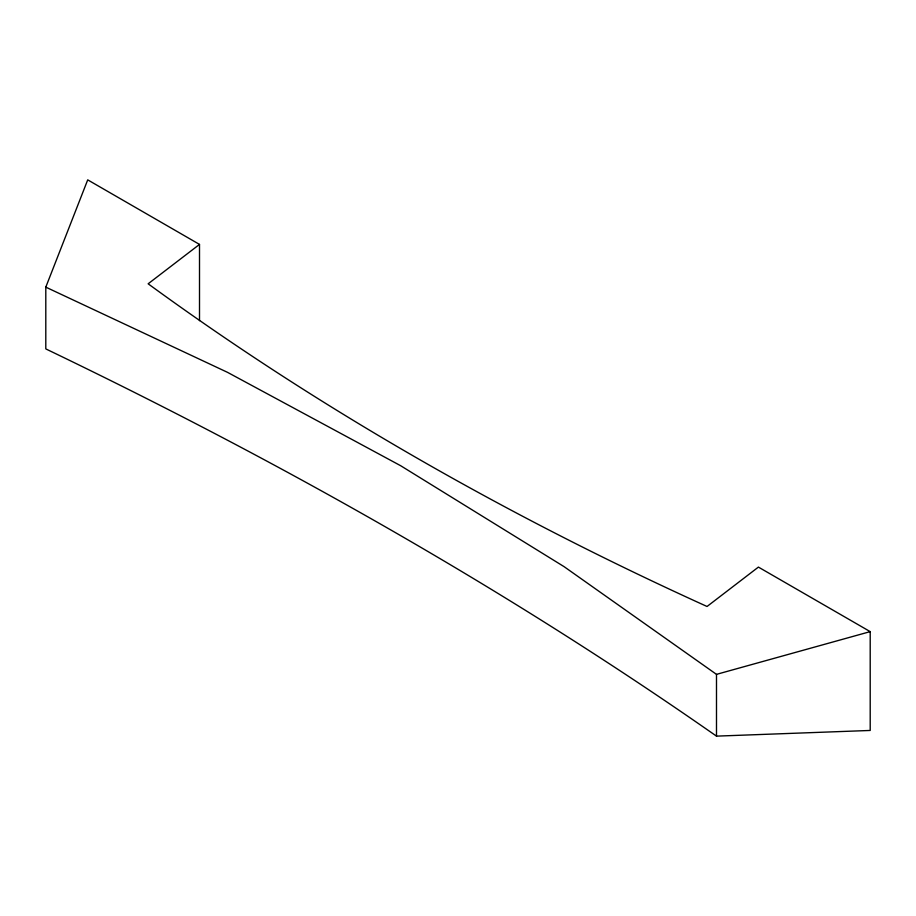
<?xml version="1.0" encoding="UTF-8"?>
<svg xmlns="http://www.w3.org/2000/svg" width="916" height="916" viewBox="0 0 916 916"><rect width="100%" height="100%" fill="white"/><g stroke="black" fill="none" stroke-linecap="round" stroke-linejoin="round"><path stroke-width="1.37" d="M199.505 244.412L148.14 283.8C322.272 410.792 510.853 517.54 707.049 606.484L758.414 567.096L870.2 631.628L870.2 730.453L716.495 736.132C504.556 588.003 278.739 460.817 45.8 348.904L45.8 287.143L87.718 179.868L199.505 244.412L199.505 320.646M45.8 287.143L227.557 372.365L400.716 465.752L564.073 566.649L716.495 674.359L870.2 631.628M716.495 674.359L716.495 736.132"/></g></svg>
